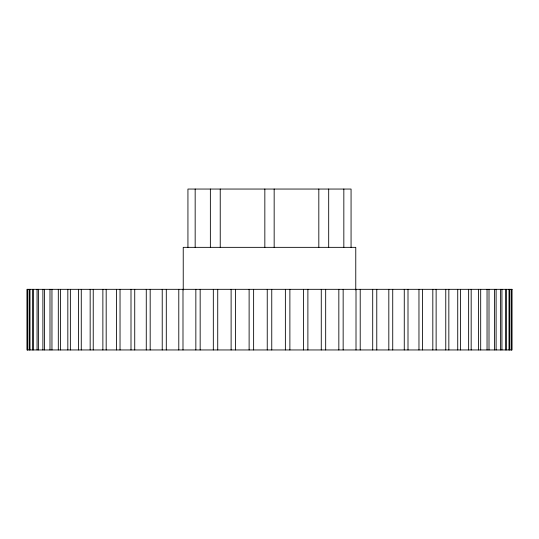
<?xml version="1.0" encoding="UTF-8"?>
<svg xmlns="http://www.w3.org/2000/svg" width="539" height="539" viewBox="0 0 539 539"><rect width="100%" height="100%" fill="white"/><g stroke="black" fill="none" stroke-linecap="round" stroke-linejoin="round"><path stroke-width="0.81" d="M511.538 289.322L511.538 349.952M511.201 289.322L511.201 349.952M509.678 289.322L509.678 349.952M509.005 289.322L509.005 349.952M506.471 289.322L506.471 349.952M505.467 289.322L505.467 349.952M501.937 289.322L501.937 349.952M500.61 289.322L500.61 349.952M496.109 289.322L496.109 349.952M494.458 289.322L494.458 349.952M489.008 289.322L489.008 349.952M487.047 289.322L487.047 349.952M480.687 289.322L480.687 349.952M478.423 289.322L478.423 349.952M471.174 289.322L471.174 349.952M468.634 289.322L468.634 349.952M460.542 289.322L460.542 349.952M457.726 289.322L457.726 349.952M448.839 289.322L448.839 349.952M445.766 289.322L445.766 349.952M436.132 289.322L436.132 349.952M432.817 289.322L432.817 349.952M422.495 289.322L422.495 349.952M418.965 289.322L418.965 349.952M408.003 289.322L408.003 349.952M404.27 289.322L404.27 349.952M392.729 289.322L392.729 349.952M388.821 289.322L388.821 349.952M376.774 289.322L376.774 349.952M372.705 289.322L372.705 349.952M360.214 289.322L360.214 349.952M356.009 289.322L356.009 349.952M355.767 289.908L355.767 247.347L183.233 247.347L183.233 289.908M351.064 247.347L351.064 189.048L187.936 189.048L187.936 247.347M343.835 189.048L343.835 247.347M343.154 289.322L343.154 349.952M338.836 289.322L338.836 349.952M328.689 189.048L328.689 247.347M325.677 289.322L325.677 349.952M321.271 289.322L321.271 349.952M318.818 189.048L318.818 247.347M307.884 289.322L307.884 349.952M303.417 289.322L303.417 349.952M289.881 289.322L289.881 349.952M285.374 289.322L285.374 349.952M274.162 189.048L274.162 247.347M271.757 289.322L271.757 349.952M267.243 289.322L267.243 349.952M264.838 189.048L264.838 247.347M253.626 289.322L253.626 349.952M249.119 289.322L249.119 349.952M235.583 289.322L235.583 349.952M231.116 289.322L231.116 349.952M220.235 189.048L220.235 247.347M217.729 289.322L217.729 349.952M213.323 289.322L213.323 349.952M210.365 189.048L210.365 247.347M200.164 289.322L200.164 349.952M195.846 289.322L195.846 349.952M195.165 189.048L195.165 247.347M182.99 289.322L182.99 349.952M178.786 289.322L178.786 349.952M166.295 289.322L166.295 349.952M162.226 289.322L162.226 349.952M150.179 289.322L150.179 349.952M146.271 289.322L146.271 349.952M134.73 289.322L134.73 349.952M130.997 289.322L130.997 349.952M120.035 289.322L120.035 349.952M116.505 289.322L116.505 349.952M106.183 289.322L106.183 349.952M102.868 289.322L102.868 349.952M93.234 289.322L93.234 349.952M90.161 289.322L90.161 349.952M81.274 289.322L81.274 349.952M78.458 289.322L78.458 349.952M70.366 289.322L70.366 349.952M67.826 289.322L67.826 349.952M60.577 289.322L60.577 349.952M58.313 289.322L58.313 349.952M51.953 289.322L51.953 349.952M49.992 289.322L49.992 349.952M44.542 289.322L44.542 349.952M42.891 289.322L42.891 349.952M38.39 289.322L38.39 349.952M37.063 289.322L37.063 349.952M33.533 289.322L33.533 349.952M32.529 289.322L32.529 349.952M29.995 289.322L29.995 349.952M29.322 289.322L29.322 349.952M27.799 289.322L27.799 349.952M27.462 289.322L27.462 349.952M512.05 289.322L26.95 289.322L26.95 349.952L512.05 349.952L512.05 289.322"/></g></svg>
